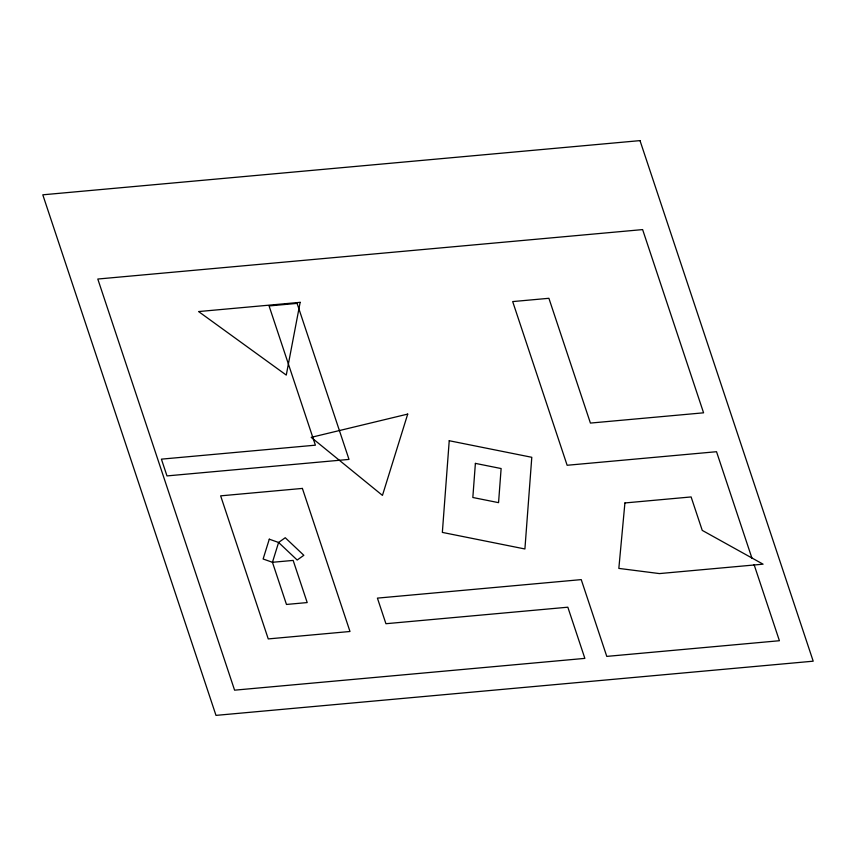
<?xml version="1.0" encoding="UTF-8"?>
<svg xmlns="http://www.w3.org/2000/svg" width="856" height="856" viewBox="0 0 856 856"><rect width="100%" height="100%" fill="white"/><g stroke="black" fill="none" stroke-linecap="round" stroke-linejoin="round"><path stroke-width="1.28" d="M751.975 558.262L716.525 451.711L567.132 465.268L512.68 301.58L548.899 298.295L590.415 423.078L703.578 412.817L642.621 229.59L97.798 279.035L234.587 690.171L584.862 658.382L567.838 607.204L385.928 623.714L377.41 598.119L581.235 579.619L606.776 656.392L779.409 640.727L754.083 564.607M449.229 440.733L442.349 532.411L524.91 548.974L531.79 457.297L449.229 440.733M475.39 463.385L472.833 497.497L498.556 502.654L501.124 468.542L475.39 463.385M624.912 502.954L618.835 568.405L659.441 573.584L763.071 564.179L702.241 530.378L691.113 496.94L624.912 502.954M300.156 302.339L286.268 375.078L198.603 311.563L300.156 302.339M269.287 539.184L263.124 559L272.443 562.285L293.159 560.413L307.197 602.571L286.471 604.454L272.443 562.285L278.596 542.469L285.241 537.729L303.837 555.298L297.192 560.038L278.596 542.469L269.287 539.184M407.713 414.09L382.45 495.389L311.199 437.352L407.713 414.09M640.01 140.619L42.8 194.815L215.99 715.381L813.2 661.185L640.01 140.619M297.096 303.388L269.073 305.934L315.393 445.174L161.41 459.148L166.984 475.915L349.002 459.405L297.096 303.388M302.393 488.423L220.645 495.849L268.249 638.918L349.986 631.493L302.393 488.423"/></g></svg>
